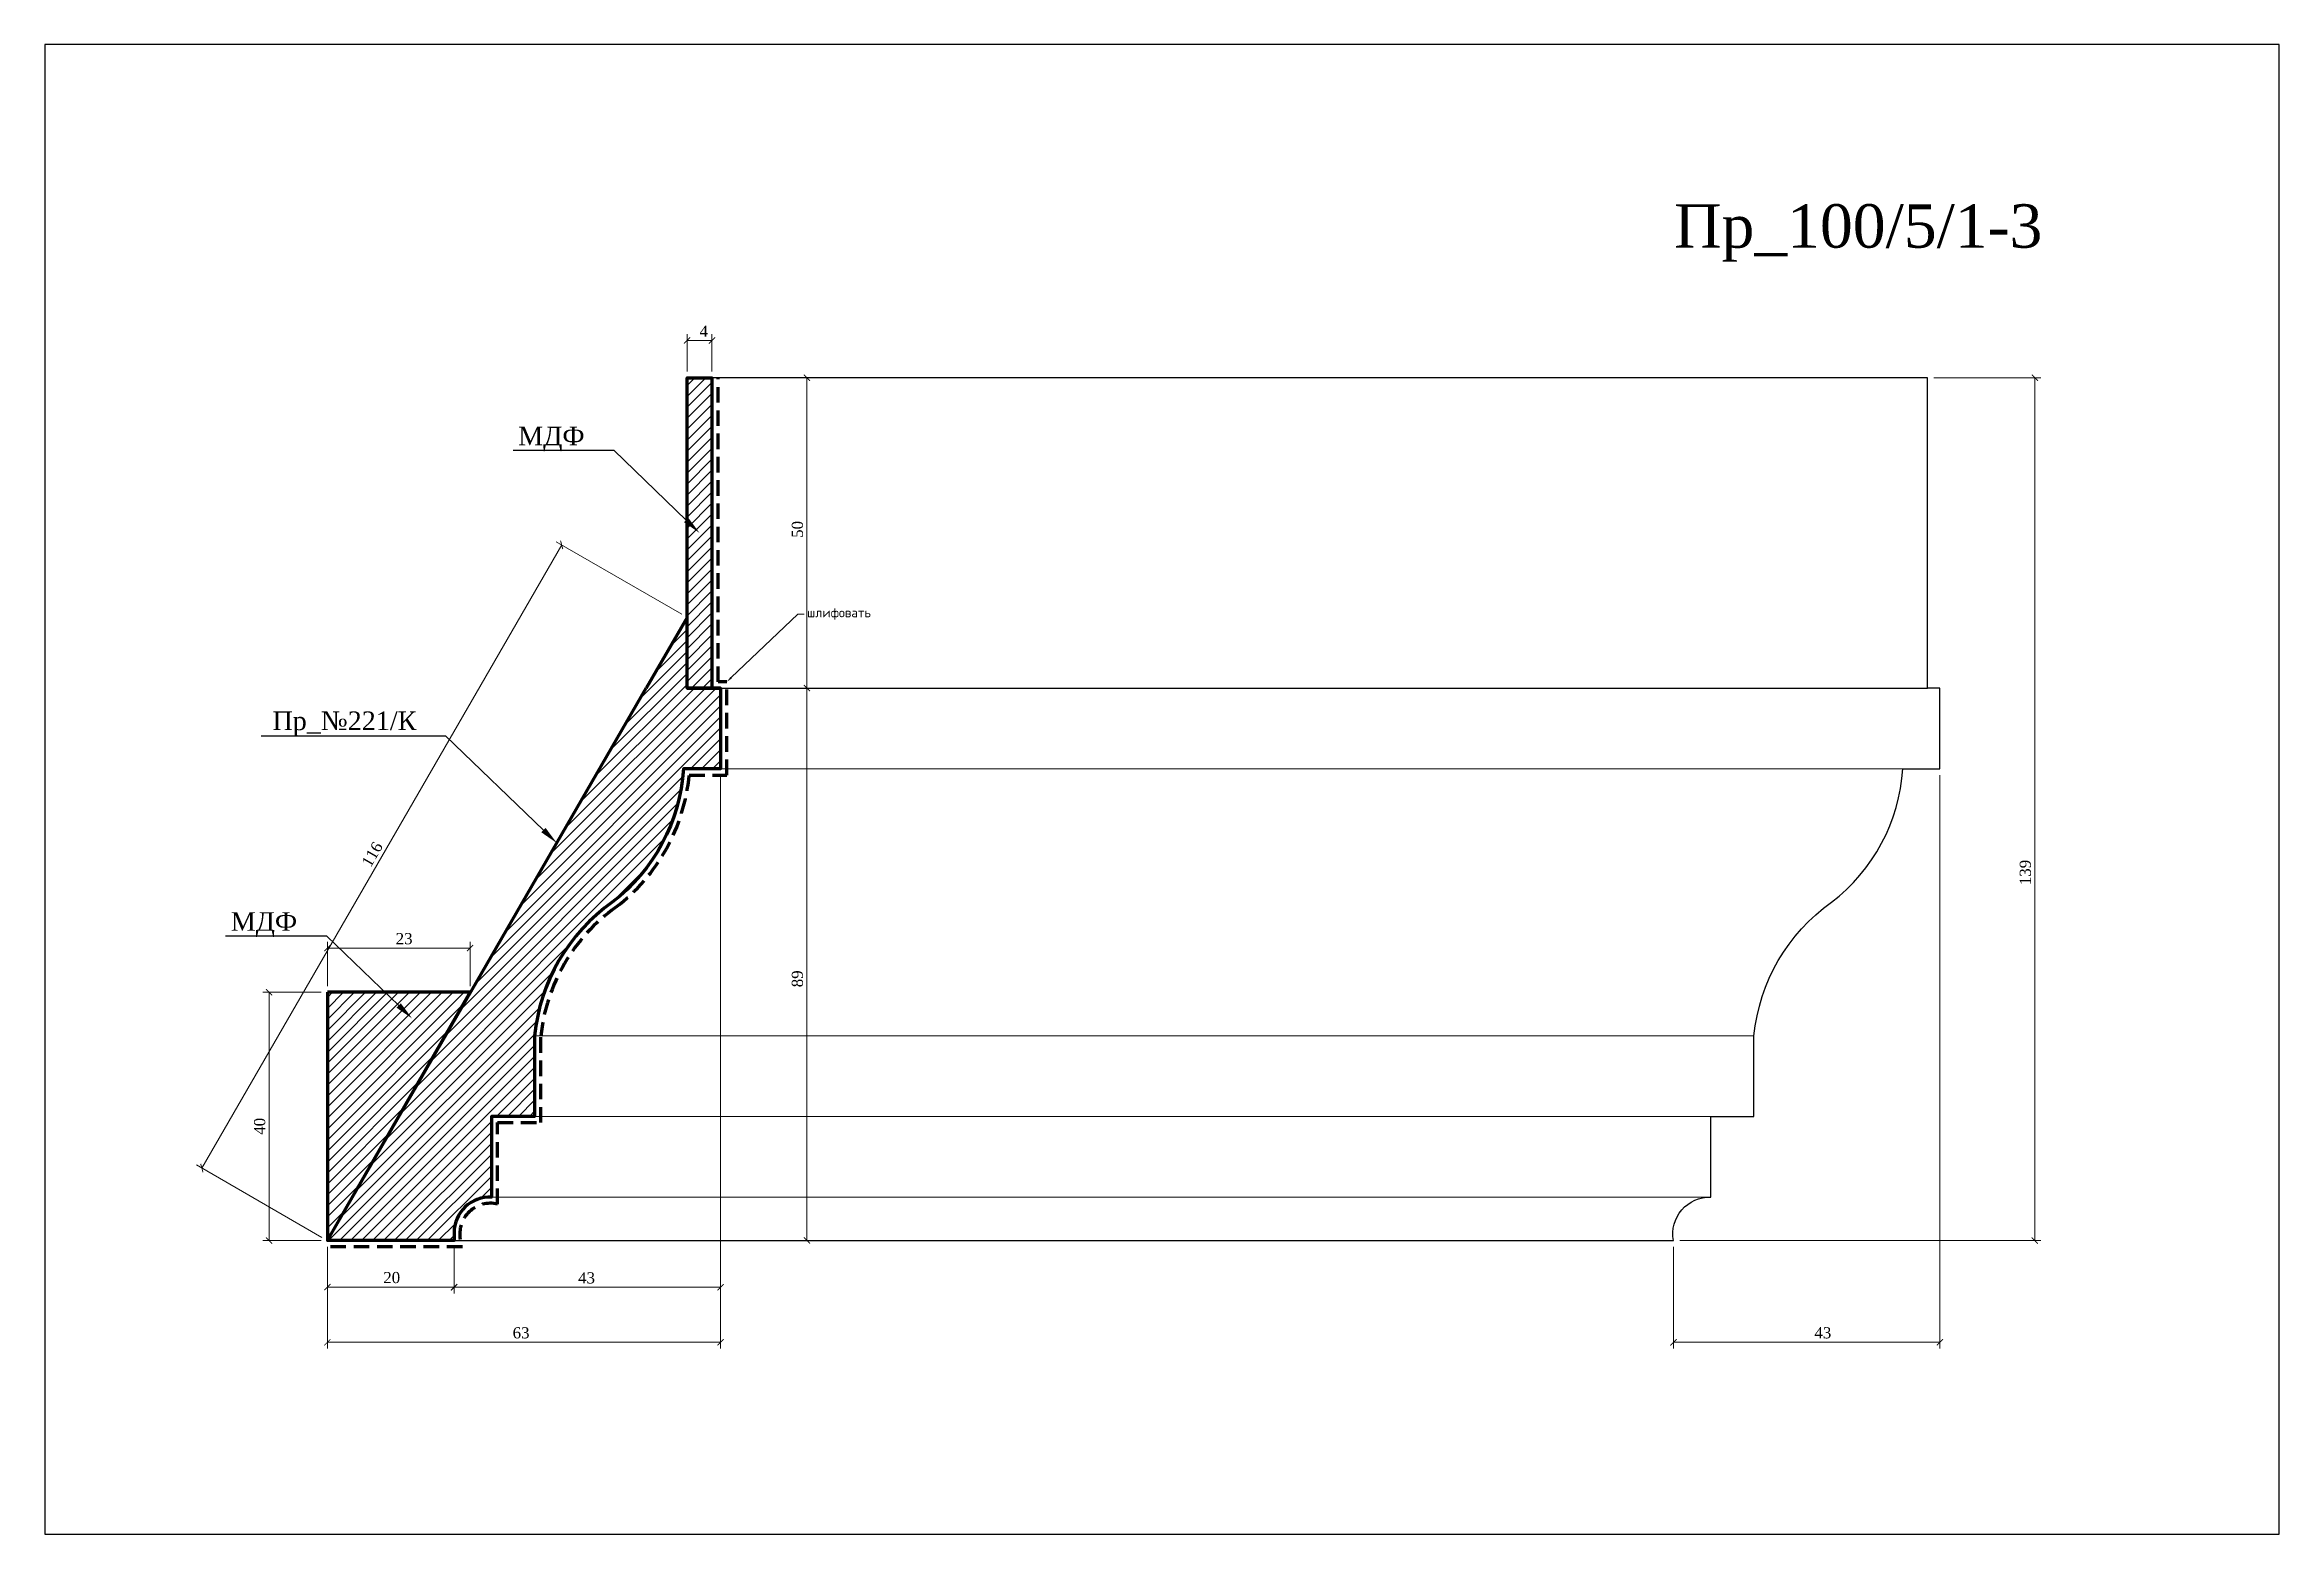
# Model space of a CAD drawing. Header units: millimetres. Extents: x 308839 to 309199, y -91865 to -91625.
import ezdxf
from ezdxf import colors
from ezdxf.entities.mleader import LeaderData, LeaderLine
from ezdxf.math import Vec2, Vec3

# ---------------------------------------------------------------- set-up
doc = ezdxf.new("R2010")
doc.units = ezdxf.units.MM
doc.header["$MEASUREMENT"] = 0
doc.linetypes.add('HIDDEN', pattern=[0.375, 0.25, -0.125])
doc.layers.add('Outside panel', color=7, linetype='Continuous', lineweight=18, true_color=0x7f5e57)
doc.layers.add('линия 50', color=1, linetype='Continuous', lineweight=140)
doc.layers.add('служебный слой РАЗМЕРЫ', color=7, linetype='Continuous', lineweight=9)
doc.layers.add('размеры в модели', color=7, linetype='Continuous')
doc.styles.add('ELECT', font='times.ttf')
doc.styles.get("Standard").update_dxf_attribs({"font": 'times.ttf'})
doc.styles.add('ЕСКД профили текст', font='isocpeur.ttf')
doc.dimstyles.new('M_1', dxfattribs={"dimtxt": 1.8, "dimasz": 1, "dimexe": 1, "dimexo": 1, "dimgap": 0.6, "dimtad": 1, "dimdec": 0, "dimdsep": 46, "dimtxsty": 'Standard', "dimblk": 'ARCHTICK', "dimcen": -5, "dimclrd": 7, "dimclre": 7, "dimclrt": 7, "dimadec": 0, "dimazin": 0, "dimtfac": 1, "dimtdec": 0, "dimtmove": 0, "dimatfit": 3, "dimfxl": 1, "dimtolj": 1, "dimtzin": 0, "dimlwd": 5, "dimlwe": 5, "dimarcsym": 0})
pattern_1 = [(45, (-369.569, 2071.4047), (-0.8838834765, 0.8838834765), [])]

# ---------------------------------------------------------------- blocks, each defined once
blk = doc.blocks.new('_ArchTick')
at = {"color": 0, "linetype": 'ByBlock', "const_width": 0.15}
blk.add_lwpolyline([(-0.5, -0.5), (0.5, 0.5)], dxfattribs=at)
blk = doc.blocks.new('*D12')
at = {"color": 7, "lineweight": 5, "ltscale": 1000, "transparency": 16777216}
for p, q in [((309143.99, -91742.87), (309143.99, -91835.27)), ((309101.07, -91818.87), (309101.07, -91835.27)), ((309101.07, -91834.27), (309143.99, -91834.27))]:
    blk.add_line(p, q, dxfattribs=at)
at = {"layer": 'Defpoints', "color": 0, "ltscale": 1000, "transparency": 16777216}
for p in [(309143.99, -91741.87), (309101.07, -91817.87), (309143.99, -91834.27)]:
    blk.add_point(p, dxfattribs=at)
at = {"color": 7, "lineweight": 5, "ltscale": 1000, "transparency": 16777216, "rotation": 180}
blk.add_blockref('_ArchTick', (309101.07, -91834.27), dxfattribs=at)
at = {"color": 7, "lineweight": 5, "ltscale": 1000, "transparency": 16777216}
blk.add_blockref('_ArchTick', (309143.99, -91834.27), dxfattribs=at)
at = {"color": 7, "ltscale": 1000, "transparency": 16777216, "insert": (309125.14, -91832.75), "char_height": 1.8, "attachment_point": 5}
blk.add_mtext('\\A1;43', dxfattribs=at)
blk = doc.blocks.new('*D11')
at = {"color": 7, "lineweight": 5, "ltscale": 1000, "transparency": 16777216}
for p, q in [((309142.99, -91678.87), (309160.28, -91678.87)), ((309159.28, -91678.87), (309159.28, -91817.87)), ((309102.07, -91817.87), (309160.28, -91817.87))]:
    blk.add_line(p, q, dxfattribs=at)
at = {"layer": 'Defpoints', "color": 0, "ltscale": 1000, "transparency": 16777216}
for p in [(309141.99, -91678.87), (309101.07, -91817.87), (309159.28, -91817.87)]:
    blk.add_point(p, dxfattribs=at)
at = {"color": 7, "lineweight": 5, "ltscale": 1000, "transparency": 16777216}
for p, rotation in [((309159.28, -91678.87), 90), ((309159.28, -91817.87), 270)]:
    blk.add_blockref('_ArchTick', p, dxfattribs=dict(at, rotation=rotation))
at = {"color": 7, "ltscale": 1000, "transparency": 16777216, "insert": (309157.76, -91758.58), "char_height": 1.8, "attachment_point": 5, "rotation": 90}
blk.add_mtext('\\A1;139', dxfattribs=at)
blk = doc.blocks.new('*D10')
at = {"layer": 'Defpoints', "color": 0, "ltscale": 1000, "transparency": 16777216}
for p in [(308921.96, -91705.8), (308942.17, -91717.47), (308884.21, -91817.87)]:
    blk.add_point(p, dxfattribs=at)
at = {"layer": 'размеры в модели', "color": 7, "lineweight": 5, "ltscale": 1000, "transparency": 16777216}
for p, q in [((308863.99, -91806.2), (308921.96, -91705.8)), ((308941.31, -91716.97), (308921.09, -91705.3)), ((308883.34, -91817.37), (308863.12, -91805.7))]:
    blk.add_line(p, q, dxfattribs=at)
for p, rotation in [((308921.96, -91705.8), 60.00000000009273), ((308863.99, -91806.2), 240.0000000000928)]:
    blk.add_blockref('_ArchTick', p, dxfattribs=dict(at, rotation=rotation))
at = {"layer": 'размеры в модели', "color": 7, "ltscale": 1000, "transparency": 16777216, "insert": (308891.43, -91755.65), "char_height": 1.8, "attachment_point": 5, "rotation": 60}
blk.add_mtext('\\A1;116', dxfattribs=at)
blk = doc.blocks.new('*D9')
at = {"layer": 'Defpoints', "color": 0, "ltscale": 1000, "transparency": 16777216}
for p in [(308947.55, -91741.87), (308904.63, -91817.87), (308947.55, -91825.41)]:
    blk.add_point(p, dxfattribs=at)
at = {"layer": 'размеры в модели', "color": 7, "lineweight": 5, "ltscale": 1000, "transparency": 16777216}
for p, q in [((308947.55, -91742.87), (308947.55, -91826.41)), ((308904.63, -91818.87), (308904.63, -91826.41)), ((308904.63, -91825.41), (308947.55, -91825.41))]:
    blk.add_line(p, q, dxfattribs=at)
at = {"layer": 'размеры в модели', "color": 7, "lineweight": 5, "ltscale": 1000, "transparency": 16777216, "rotation": 180}
blk.add_blockref('_ArchTick', (308904.63, -91825.41), dxfattribs=at)
at = {"layer": 'размеры в модели', "color": 7, "lineweight": 5, "ltscale": 1000, "transparency": 16777216}
blk.add_blockref('_ArchTick', (308947.55, -91825.41), dxfattribs=at)
at = {"layer": 'размеры в модели', "color": 7, "ltscale": 1000, "transparency": 16777216, "insert": (308925.97, -91823.9), "char_height": 1.8, "attachment_point": 5}
blk.add_mtext('\\A1;43', dxfattribs=at)
blk = doc.blocks.new('*D8')
at = {"layer": 'Defpoints', "color": 0, "ltscale": 1000, "transparency": 16777216}
for p in [(308947.55, -91741.87), (308884.21, -91817.87), (308884.21, -91834.27)]:
    blk.add_point(p, dxfattribs=at)
at = {"layer": 'размеры в модели', "color": 7, "lineweight": 5, "ltscale": 1000, "transparency": 16777216}
for p, q in [((308947.55, -91742.87), (308947.55, -91835.27)), ((308884.21, -91818.87), (308884.21, -91835.27)), ((308947.55, -91834.27), (308884.21, -91834.27))]:
    blk.add_line(p, q, dxfattribs=at)
at = {"layer": 'размеры в модели', "color": 7, "lineweight": 5, "ltscale": 1000, "transparency": 16777216, "rotation": 180}
blk.add_blockref('_ArchTick', (308884.21, -91834.27), dxfattribs=at)
at = {"layer": 'размеры в модели', "color": 7, "lineweight": 5, "ltscale": 1000, "transparency": 16777216}
blk.add_blockref('_ArchTick', (308947.55, -91834.27), dxfattribs=at)
at = {"layer": 'размеры в модели', "color": 7, "ltscale": 1000, "transparency": 16777216, "insert": (308915.42, -91832.75), "char_height": 1.8, "attachment_point": 5}
blk.add_mtext('\\A1;63', dxfattribs=at)
blk = doc.blocks.new('*D7')
at = {"layer": 'Defpoints', "color": 0, "ltscale": 1000, "transparency": 16777216}
for p in [(308884.21, -91817.87), (308904.63, -91817.87), (308904.63, -91825.37)]:
    blk.add_point(p, dxfattribs=at)
at = {"layer": 'размеры в модели', "color": 7, "lineweight": 5, "ltscale": 1000, "transparency": 16777216}
for p, q in [((308884.21, -91818.87), (308884.21, -91826.37)), ((308904.63, -91818.87), (308904.63, -91826.37)), ((308884.21, -91825.37), (308904.63, -91825.37))]:
    blk.add_line(p, q, dxfattribs=at)
at = {"layer": 'размеры в модели', "color": 7, "lineweight": 5, "ltscale": 1000, "transparency": 16777216, "rotation": 180}
blk.add_blockref('_ArchTick', (308884.21, -91825.37), dxfattribs=at)
at = {"layer": 'размеры в модели', "color": 7, "lineweight": 5, "ltscale": 1000, "transparency": 16777216}
blk.add_blockref('_ArchTick', (308904.63, -91825.37), dxfattribs=at)
at = {"layer": 'размеры в модели', "color": 7, "ltscale": 1000, "transparency": 16777216, "insert": (308894.58, -91823.85), "char_height": 1.8, "attachment_point": 5}
blk.add_mtext('\\A1;20', dxfattribs=at)
blk = doc.blocks.new('*D6')
at = {"layer": 'Defpoints', "color": 0, "ltscale": 1000, "transparency": 16777216}
for p in [(308907.21, -91770.76), (308884.21, -91777.87), (308907.21, -91777.87)]:
    blk.add_point(p, dxfattribs=at)
at = {"layer": 'размеры в модели', "color": 7, "lineweight": 5, "ltscale": 1000, "transparency": 16777216}
for p, q in [((308884.21, -91776.87), (308884.21, -91769.76)), ((308884.21, -91770.76), (308907.21, -91770.76)), ((308907.21, -91776.87), (308907.21, -91769.76))]:
    blk.add_line(p, q, dxfattribs=at)
at = {"layer": 'размеры в модели', "color": 7, "lineweight": 5, "ltscale": 1000, "transparency": 16777216, "rotation": 180}
blk.add_blockref('_ArchTick', (308884.21, -91770.76), dxfattribs=at)
at = {"layer": 'размеры в модели', "color": 7, "lineweight": 5, "ltscale": 1000, "transparency": 16777216}
blk.add_blockref('_ArchTick', (308907.21, -91770.76), dxfattribs=at)
at = {"layer": 'размеры в модели', "color": 7, "ltscale": 1000, "transparency": 16777216, "insert": (308896.58, -91769.24), "char_height": 1.8, "attachment_point": 5}
blk.add_mtext('\\A1;23', dxfattribs=at)
blk = doc.blocks.new('*D5')
at = {"layer": 'Defpoints', "color": 0, "ltscale": 1000, "transparency": 16777216}
for p in [(308884.21, -91777.87), (308874.83, -91817.87), (308884.21, -91817.87)]:
    blk.add_point(p, dxfattribs=at)
at = {"layer": 'размеры в модели', "color": 7, "lineweight": 5, "ltscale": 1000, "transparency": 16777216}
for p, q in [((308883.21, -91777.87), (308873.83, -91777.87)), ((308874.83, -91777.87), (308874.83, -91817.87)), ((308883.21, -91817.87), (308873.83, -91817.87))]:
    blk.add_line(p, q, dxfattribs=at)
for p, rotation in [((308874.83, -91777.87), 90), ((308874.83, -91817.87), 270)]:
    blk.add_blockref('_ArchTick', p, dxfattribs=dict(at, rotation=rotation))
at = {"layer": 'размеры в модели', "color": 7, "ltscale": 1000, "transparency": 16777216, "insert": (308873.31, -91799.47), "char_height": 1.8, "attachment_point": 5, "rotation": 90}
blk.add_mtext('\\A1;40', dxfattribs=at)
blk = doc.blocks.new('*D4')
at = {"layer": 'Defpoints', "color": 0, "ltscale": 1000, "transparency": 16777216}
for p in [(308947.55, -91728.87), (308961.46, -91728.87), (308904.63, -91817.87)]:
    blk.add_point(p, dxfattribs=at)
at = {"layer": 'размеры в модели', "color": 7, "lineweight": 5, "ltscale": 1000, "transparency": 16777216}
for p, q in [((308948.55, -91728.87), (308962.46, -91728.87)), ((308961.46, -91817.87), (308961.46, -91728.87)), ((308905.63, -91817.87), (308962.46, -91817.87))]:
    blk.add_line(p, q, dxfattribs=at)
for p, rotation in [((308961.46, -91728.87), 90), ((308961.46, -91817.87), 270)]:
    blk.add_blockref('_ArchTick', p, dxfattribs=dict(at, rotation=rotation))
at = {"layer": 'размеры в модели', "color": 7, "ltscale": 1000, "transparency": 16777216, "insert": (308959.94, -91775.71), "char_height": 1.8, "attachment_point": 5, "rotation": 90}
blk.add_mtext('\\A1;89', dxfattribs=at)
blk = doc.blocks.new('*D3')
at = {"layer": 'Defpoints', "color": 0, "ltscale": 1000, "transparency": 16777216}
for p in [(308946.17, -91678.87), (308946.17, -91728.87), (308961.46, -91728.87)]:
    blk.add_point(p, dxfattribs=at)
at = {"layer": 'размеры в модели', "color": 7, "lineweight": 5, "ltscale": 1000, "transparency": 16777216}
for p, q in [((308947.17, -91678.87), (308962.46, -91678.87)), ((308961.46, -91678.87), (308961.46, -91728.87)), ((308947.17, -91728.87), (308962.46, -91728.87))]:
    blk.add_line(p, q, dxfattribs=at)
for p, rotation in [((308961.46, -91678.87), 90), ((308961.46, -91728.87), 270)]:
    blk.add_blockref('_ArchTick', p, dxfattribs=dict(at, rotation=rotation))
at = {"layer": 'размеры в модели', "color": 7, "ltscale": 1000, "transparency": 16777216, "insert": (308959.95, -91703.3), "char_height": 1.8, "attachment_point": 5, "rotation": 90}
blk.add_mtext('\\A1;50', dxfattribs=at)
blk = doc.blocks.new('*D2')
at = {"layer": 'Defpoints', "color": 0, "ltscale": 1000, "transparency": 16777216}
for p in [(308946.17, -91672.86), (308942.17, -91678.87), (308946.17, -91678.87)]:
    blk.add_point(p, dxfattribs=at)
at = {"layer": 'размеры в модели', "color": 7, "lineweight": 5, "ltscale": 1000, "transparency": 16777216}
for p, q in [((308942.17, -91677.87), (308942.17, -91671.86)), ((308942.17, -91672.86), (308946.17, -91672.86)), ((308946.17, -91677.87), (308946.17, -91671.86))]:
    blk.add_line(p, q, dxfattribs=at)
at = {"layer": 'размеры в модели', "color": 7, "lineweight": 5, "ltscale": 1000, "transparency": 16777216, "rotation": 180}
blk.add_blockref('_ArchTick', (308942.17, -91672.86), dxfattribs=at)
at = {"layer": 'размеры в модели', "color": 7, "lineweight": 5, "ltscale": 1000, "transparency": 16777216}
blk.add_blockref('_ArchTick', (308946.17, -91672.86), dxfattribs=at)
at = {"layer": 'размеры в модели', "color": 7, "ltscale": 1000, "transparency": 16777216, "insert": (308944.85, -91671.36), "char_height": 1.8, "attachment_point": 5}
blk.add_mtext('\\A1;4', dxfattribs=at)

msp = doc.modelspace()

# ---------------------------------------------------------------- hatches: boundary and pattern name
at = {"layer": 'Outside panel', "ltscale": 1000}
h = msp.add_hatch(dxfattribs=at)
h.set_pattern_fill('ANSI31', color=5, scale=10)
h.set_pattern_definition(pattern_1)
h.paths.add_polyline_path([(308946.17, -91678.87), (308942.17, -91678.87), (308942.17, -91728.87), (308946.17, -91728.87)])
h = msp.add_hatch(dxfattribs=at)
h.set_pattern_fill('ANSI31', color=256, scale=10)
h.set_pattern_definition([(45, (2375.3325, -853.3672), (-0.8838834765, 0.8838834765), [])])
h.paths.add_polyline_path([(308930.08, -91763.37, 0.217324), (308941.59, -91741.87), (308947.55, -91741.87), (308947.55, -91728.87), (308942.17, -91728.87), (308942.17, -91717.47), (308935.59, -91728.87), (308884.21, -91817.87), (308897.55, -91817.87), (308904.63, -91817.87), (308904.63, -91816.67, -0.429311), (308910.63, -91810.88), (308910.63, -91797.87), (308917.59, -91797.87), (308917.59, -91784.87, -0.215343)])
h = msp.add_hatch(dxfattribs=at)
h.set_pattern_fill('ANSI31', color=5, scale=10)
h.set_pattern_definition(pattern_1)
h.paths.add_polyline_path([(308907.21, -91777.87), (308884.21, -91777.87), (308884.21, -91817.87)])

# ---------------------------------------------------------------- linework, layer by layer
at = {"color": 7}
for p, q in [((309141.99, -91678.87), (308946.17, -91678.87)), ((308947.55, -91728.87), (309141.99, -91728.87)), ((308904.63, -91817.87), (309101.07, -91817.87))]:
    msp.add_line(p, q, dxfattribs=at)
at = {"linetype": 'Continuous', "lineweight": 15}
for p, q in [((309138.03, -91741.87), (308947.55, -91741.87)), ((309114.03, -91784.87), (308917.59, -91784.87)), ((309107.07, -91797.87), (308917.59, -91797.87)), ((309107.07, -91810.88), (308910.63, -91810.88))]:
    msp.add_line(p, q, dxfattribs=at)
at = {"color": 6, "ltscale": 1000}
msp.add_lwpolyline([(308838.67, -91865.2), (309198.67, -91865.2), (309198.67, -91625.2), (308838.67, -91625.2)], close=True, dxfattribs=at)
at = {"color": 7}
msp.add_lwpolyline([(309101.07, -91817.87, -0.476445), (309107.07, -91810.88), (309107.07, -91797.87), (309114.03, -91797.87), (309114.03, -91784.87, -0.215343), (309126.52, -91763.37, 0.217324), (309138.03, -91741.87), (309143.99, -91741.87), (309143.99, -91728.87), (309141.99, -91728.87), (309141.99, -91678.87)], format="xyb", dxfattribs=at)
at = {"layer": 'линия 50', "color": 1, "linetype": 'HIDDEN', "ltscale": 10, "true_color": 0xff0909}
msp.add_line((308905.96, -91818.87), (308884.21, -91818.87), dxfattribs=at)
msp.add_lwpolyline([(308905.62, -91817.69, -0.542712), (308911.63, -91812.01), (308911.63, -91798.87), (308918.59, -91798.87), (308918.59, -91784.93, -0.215026), (308930.68, -91764.18, 0.209375), (308942.51, -91742.87), (308948.55, -91742.87), (308948.55, -91727.87), (308947.17, -91727.87), (308947.17, -91678.87)], format="xyb", dxfattribs=at)
at = {"layer": 'линия 50', "color": 7}
msp.add_lwpolyline([(308946.17, -91728.87), (308942.17, -91728.87), (308942.17, -91678.87), (308946.17, -91678.87)], close=True, dxfattribs=at)
for points in [[(308947.55, -91728.87), (308942.17, -91728.87), (308942.17, -91717.47), (308935.59, -91728.87)], [(308884.21, -91777.87), (308884.21, -91817.87), (308907.21, -91777.87), (308884.21, -91777.87)]]:
    msp.add_lwpolyline(points, dxfattribs=at)
msp.add_lwpolyline([(308942.17, -91728.87), (308947.55, -91728.87), (308947.55, -91741.87), (308941.59, -91741.87, -0.217324), (308930.08, -91763.37, 0.215343), (308917.59, -91784.87), (308917.59, -91797.87), (308910.63, -91797.87), (308910.63, -91810.88, 0.424695), (308904.63, -91816.58), (308904.63, -91817.87), (308897.55, -91817.87), (308884.21, -91817.87), (308935.59, -91728.87)], format="xyb", dxfattribs=at)

# ---------------------------------------------------------------- texts
at = {"color": 7, "ltscale": 1000, "style": 'ELECT'}
msp.add_text('Пр_100/5/1-3', height=7, dxfattribs=at).set_placement((309101.18, -91657.91))

# ---------------------------------------------------------------- dimensions: what is measured, and where the dimension line sits
at = {"color": 5, "ltscale": 1000}
dim = msp.add_linear_dim(base=(309159.28, -91817.87), p1=(309141.99, -91678.87), p2=(309101.07, -91817.87), angle=90, dimstyle='M_1', dxfattribs=at)
dim.commit()
dim.dimension.update_dxf_attribs({"geometry": '*D11', "text_midpoint": (309159.28, -91758.58), "dimtype": 128})
at = {"color": 7, "ltscale": 1000}
dim = msp.add_linear_dim(base=(309143.99, -91834.27), p1=(309101.07, -91817.87), p2=(309143.99, -91741.87), dimstyle='M_1', dxfattribs=at)
dim.commit()
dim.dimension.update_dxf_attribs({"geometry": '*D12', "text_midpoint": (309125.14, -91834.27), "dimtype": 128})
at = {"layer": 'размеры в модели', "color": 5, "ltscale": 1000}
for base, p1, p2, picture, middle in [((308946.17, -91672.86), (308942.17, -91678.87), (308946.17, -91678.87), '*D2', (308944.85, -91672.86)), ((308884.21, -91834.27), (308947.55, -91741.87), (308884.21, -91817.87), '*D8', (308915.42, -91834.27)), ((308947.55, -91825.41), (308904.63, -91817.87), (308947.55, -91741.87), '*D9', (308925.97, -91825.41)), ((308907.21, -91770.76), (308884.21, -91777.87), (308907.21, -91777.87), '*D6', (308896.58, -91770.76)), ((308904.63, -91825.37), (308884.21, -91817.87), (308904.63, -91817.87), '*D7', (308894.58, -91825.37))]:
    dim = msp.add_linear_dim(base=base, p1=p1, p2=p2, dimstyle='M_1', dxfattribs=at)
    dim.commit()
    dim.dimension.update_dxf_attribs({"geometry": picture, "text_midpoint": middle, "dimtype": 128})
for base, p1, p2, angle, picture, middle, dimtype in [((308961.46, -91728.87), (308946.17, -91678.87), (308946.17, -91728.87), 90, '*D3', (308961.46, -91703.3), 128), ((308921.96, -91705.8), (308884.21, -91817.87), (308942.17, -91717.47), 60, '*D10', (308892.74, -91756.41), 129), ((308961.46, -91728.87), (308904.63, -91817.87), (308947.55, -91728.87), 90, '*D4', (308961.46, -91775.71), 128), ((308874.83, -91817.87), (308884.21, -91777.87), (308884.21, -91817.87), 90, '*D5', (308874.83, -91799.47), 128)]:
    dim = msp.add_linear_dim(base=base, p1=p1, p2=p2, angle=angle, dimstyle='M_1', dxfattribs=at)
    dim.commit()
    dim.dimension.update_dxf_attribs({"geometry": picture, "text_midpoint": middle, "dimtype": dimtype})

# ---------------------------------------------------------------- leaders
at = {"layer": 'размеры в модели', "color": 7, "ltscale": 1000}
ml = msp.add_multileader_mtext('Standard', dxfattribs=at)
ml.set_content('\\A1;МДФ  ', color=7)
ml.set_leader_properties()
ml.build(insert=Vec2(0, 0))
ml.multileader.update_dxf_attribs({"text_right_attachment_type": 6, "dogleg_length": 0.36, "arrow_head_size": 3})
ctx = ml.context
ctx.base_point, ctx.char_height, ctx.arrow_head_size, ctx.landing_gap_size, ctx.plane_origin = Vec3(308915.34, -91688.67), 3, 3, 0.09, Vec3(308925.6, -91706.59)
ctx.right_attachment, ctx.text_align_type = 6, 2
notes = []
notes.append((ctx, [(0, (1, 1, 0), (308930.42, -91690.59), (-1, 0), 4.68, [(0, [(308944.17, -91703.87)], 0, [])])]))
ctx.mtext.insert, ctx.mtext.alignment, ctx.mtext.flow_direction = Vec3(308925.65, -91686.75), 3, 5
ml = msp.add_multileader_mtext('Standard', dxfattribs=at)
ml.set_content('\\A1;Пр_№221/К  ', color=7)
ml.set_leader_properties()
ml.build(insert=Vec2(0, 0))
ml.multileader.update_dxf_attribs({"text_right_attachment_type": 6, "dogleg_length": 0.36, "arrow_head_size": 3})
ctx = ml.context
ctx.base_point, ctx.char_height, ctx.arrow_head_size, ctx.landing_gap_size, ctx.plane_origin = Vec3(308875.88, -91734.61), 3, 3, 0.09, Vec3(308902.6, -91756.55)
ctx.right_attachment, ctx.text_align_type = 6, 2
notes.append((ctx, [(0, (1, 1, 0), (308903.32, -91736.59), (-1, 0), 4.68, [(0, [(308921.18, -91753.83)], 0, [])])]))
ctx.mtext.insert, ctx.mtext.alignment, ctx.mtext.flow_direction = Vec3(308898.56, -91732.63), 3, 5
ml = msp.add_multileader_mtext('Standard', dxfattribs=at)
ml.set_content('\\A1;МДФ  ', color=7)
ml.set_leader_properties()
ml.build(insert=Vec2(0, 0))
ml.multileader.update_dxf_attribs({"text_right_attachment_type": 6, "dogleg_length": 0.36, "arrow_head_size": 3})
ctx = ml.context
ctx.base_point, ctx.char_height, ctx.arrow_head_size, ctx.landing_gap_size, ctx.plane_origin = Vec3(308869.02, -91766.89), 3, 3, 0.09, Vec3(308879.28, -91784.82)
ctx.right_attachment, ctx.text_align_type = 6, 2
notes.append((ctx, [(0, (1, 1, 0), (308884.1, -91768.81), (-1, 0), 4.68, [(0, [(308897.86, -91782.09)], 0, [])])]))
ctx.mtext.insert, ctx.mtext.alignment, ctx.mtext.flow_direction = Vec3(308879.34, -91764.97), 3, 5
at = {"layer": 'служебный слой РАЗМЕРЫ'}
ml = msp.add_multileader_mtext('Standard', dxfattribs=at)
ml.set_content('\\A1;шлифовать', color=256, style='ЕСКД профили текст')
ml.set_leader_properties(color=256, linetype='ByLayer', lineweight=-1)
ml.build(insert=Vec2(0, 0))
ml.multileader.update_dxf_attribs({"dogleg_length": 1, "arrow_head_size": 1})
ctx = ml.context
ctx.base_point, ctx.char_height, ctx.arrow_head_size, ctx.landing_gap_size, ctx.plane_origin = Vec3(308961.01, -91716.94), 1.5, 1, 0.5, Vec3(308974.49, -91690.77)
notes.append((ctx, [(1, (1, 1, 0), (308960.01, -91716.94), (1, 0), 1, [(0, [(308948.55, -91727.87)], 0, [])])]))
ctx.mtext.insert, ctx.mtext.flow_direction = Vec3(308961.51, -91715.96), 5
for ctx, leaders in notes:
    for number, flags, end, landing, length, lines in leaders:
        leader = LeaderData()
        leader.index, (leader.has_last_leader_line, leader.has_dogleg_vector, leader.attachment_direction) = number, flags
        leader.last_leader_point, leader.dogleg_vector, leader.dogleg_length = Vec3(end), Vec3(landing), length
        for number, points, colour, breaks in lines:
            line = LeaderLine()
            line.index, line.vertices, line.color, line.breaks = number, Vec3.list(points), colors.encode_raw_color(colour), breaks
            leader.lines.append(line)
        ctx.leaders.append(leader)

doc.saveas('drawing.dxf')
